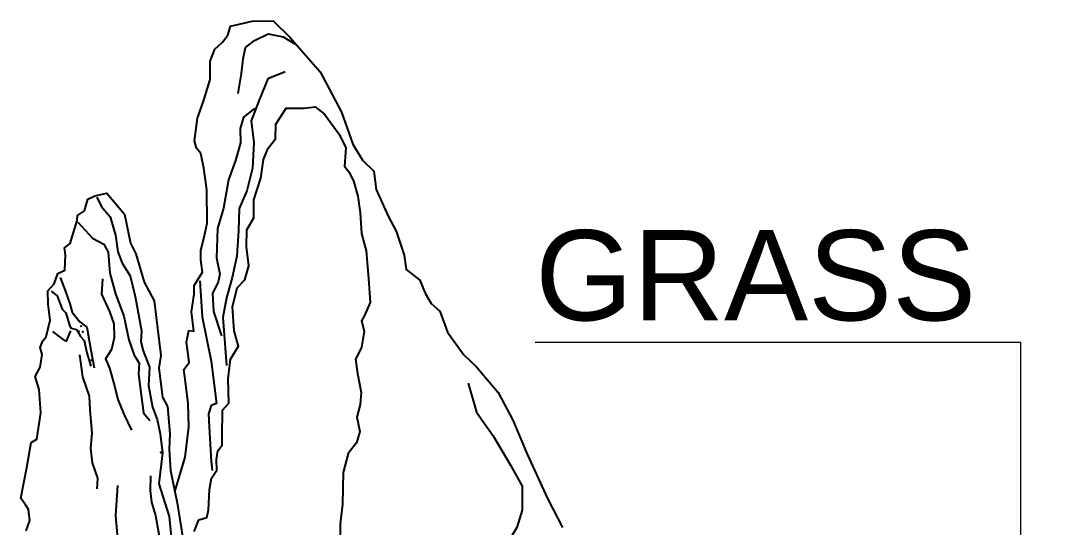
# Model space of a CAD drawing. Header units: inches. Extents: x 50027 to 54188, y -4291 to 1318.
# Drawn here: x 51512.61 to 51549.7, y 763.19 to 781.15 of the extents above; entities that cross this region are included whole.
import ezdxf

# ---------------------------------------------------------------- set-up
doc = ezdxf.new("R2010")
doc.units = ezdxf.units.IN
doc.layers.add('05--TEXT-3', color=3, linetype='Continuous', lineweight=35)
doc.layers.add('3', color=7, linetype='Continuous', true_color=0x61993b)
doc.layers.add('4', color=7, linetype='Continuous', true_color=0x637d96)
doc.layers.add('BH', color=3, linetype='Continuous')
doc.styles.add('3-16', font='arial.ttf')
doc.styles.add('TIME NEW', font='times.ttf')
doc.dimstyles.new('3-8 LEADER', dxfattribs={"dimscale": 0.4, "dimtxt": 8, "dimasz": 4, "dimexe": 6, "dimexo": 6, "dimgap": 0, "dimtad": 0, "dimdec": 0, "dimzin": 12, "dimdsep": 46, "dimlunit": 4, "dimtxsty": 'TIME NEW', "dimblk": 'DIM AERO', "dimcen": 0, "dimdle": 20, "dimclrd": 1, "dimclre": 9, "dimclrt": 2, "dimadec": 0, "dimazin": 0, "dimtfac": 1, "dimtdec": 0, "dimtofl": 0, "dimtmove": 1, "dimatfit": 3, "dimldrblk": 'DIM AERO', "dimfxl": 1, "dimtvp": 0.75, "dimtolj": 1, "dimtzin": 12, "dimlwd": 18, "dimlwe": 18, "dimarcsym": 1})

# ---------------------------------------------------------------- blocks, each defined once
blk = doc.blocks.new('A$C054A269F')
at = {"layer": '3'}
for points in [[(322.45, 441.85), (314.29, 439.68), (309.4, 430.98), (304.5, 421.74), (304.5, 411.96), (302.33, 400.54), (298.52, 390.76), (294.17, 383.15), (292.54, 373.37), (290.36, 361.95), (287.1, 352.71), (283.29, 344.01), (280.57, 335.32), (279.48, 313.58)], [(306.68, 427.17), (301.24, 423.91), (299.06, 419.02), (298.52, 412.5), (295.26, 404.89), (290.91, 396.74), (287.1, 384.24), (283.29, 375.54), (281.12, 362.49), (281.66, 354.89), (280.57, 351.62), (277.31, 346.73), (276.76, 338.58), (278.94, 327.17)], [(210.04, 362.57), (211.47, 356.37), (212.91, 350.17), (213.38, 346.36), (216.25, 341.59), (219.11, 338.73), (219.58, 328.24), (220.06, 320.13)], [(228.85, 359.59), (227.59, 352.64), (230.12, 344.42), (231.38, 338.73), (230.75, 332.41), (228.85, 327.35), (225.69, 323.56), (226.95, 319.14), (228.22, 310.92), (228.85, 304.6), (230.75, 297.65), (233.28, 290.06)], [(272.39, 353.06), (271.35, 336.86), (272.91, 316.49), (272.91, 297.16), (270.3, 296.64), (268.73, 292.98), (268.21, 287.24), (267.16, 271.57), (267.16, 267.39)], [(214.34, 326.81), (214.34, 316.8), (216.25, 307.74), (215.77, 301.54), (215.29, 291.05), (213.86, 284.38), (213.86, 277.7), (215.29, 270.55), (214.34, 265.78)], [(239.15, 268.64), (238.19, 261.97), (238.19, 256.72), (239.15, 250.53), (239.62, 241.94), (239.15, 235.75), (239.15, 229.55), (241.53, 224.3), (242.01, 215.24), (242.01, 208.09), (243.44, 200.94)]]:
    blk.add_lwpolyline(points, dxfattribs=at)
for p in [(214.83, 337.32), (215.28, 337.32), (216.64, 339.58), (217.09, 336.87), (219.36, 323.74), (245.18, 278.47)]:
    blk.add_point(p, dxfattribs=at)
at = {"layer": '4'}
for points in [[(249.1, 260.06), (255.75, 274.99), (259.07, 288.27), (260.17, 298.78), (260.17, 308.74), (260.17, 314.27), (262.94, 317.04), (262.94, 322.02), (262.94, 326.44), (264.6, 331.42), (266.82, 330.87), (266.82, 339.72), (269.03, 347.46), (269.58, 351.33), (274.01, 356.87), (274.01, 362.4), (274.57, 366.82), (276.78, 372.36), (279, 378.44), (280.66, 393.38), (280.66, 403.33), (280.1, 409.97), (278.44, 412.74), (277.89, 416.06), (280.66, 426.01), (284.53, 433.76), (288.41, 442.61), (289.51, 450.91), (292.28, 455.89), (296.16, 458.65), (298.92, 461.42), (300.58, 465.29), (310.55, 466.4), (319.96, 465.29), (326.6, 456.99), (338.23, 439.84), (345.42, 420.48), (348.75, 405.55), (352.07, 397.8), (356.5, 392.27), (356.5, 383.97), (360.37, 371.25), (363.14, 364.06), (365.35, 352.99), (365.35, 346.36), (370.89, 340.82), (372.55, 334.74), (374.76, 329.76), (378.09, 325.89), (380.3, 315.93), (386.39, 304.87), (391.37, 298.78), (399.67, 286.06), (404.66, 272.78), (409.09, 256.74), (415.73, 235.72), (420.71, 221.89)], [(300.15, 434.78), (302.87, 443.48), (304.5, 450), (306.13, 454.89), (310.49, 457.61), (317.01, 459.79), (323.54, 457.61), (328.43, 453.81)], [(255.55, 241.21), (258.27, 246.1), (262.08, 246.64), (263.16, 249.9), (264.8, 259.14), (266.43, 264.03), (269.15, 267.29), (269.69, 272.19), (270.78, 275.99), (272.95, 278.17), (273.5, 281.97), (275.13, 293.93), (278.39, 296.64), (279.48, 307.52), (281.66, 316.21), (286.01, 321.65), (284.92, 328.71), (285.46, 339.58), (288.73, 347.74), (292.54, 351), (295.25, 356.98), (295.25, 365.67), (296.34, 373.28), (300.15, 378.17), (301.24, 386.33), (305.59, 395.57), (307.76, 403.72), (310.48, 408.61), (314.29, 412.42), (315.38, 418.94), (320.82, 425.46), (328.98, 424.37), (333.87, 424.37), (337.68, 420.57), (343.12, 410.78), (345.29, 404.26), (343.66, 396.11), (345.29, 393.39), (346.93, 389.04), (348.01, 381.98), (348.01, 374.37), (347.47, 365.13), (348.56, 356.98), (348.01, 344.48), (347.47, 333.6), (344.21, 328.17), (342.57, 326), (343.12, 321.1), (340.94, 314.04), (337.68, 309.15), (337.68, 302.62), (338.22, 293.93), (337.14, 288.49), (334.96, 283.06), (335.5, 276.53), (333.33, 271.64), (328.98, 267.29), (325.71, 259.14), (323.54, 245.01), (321.36, 236.31), (320.27, 225.99)], [(180.43, 251.07), (182.64, 255.49), (182.64, 260.47), (181.53, 262.68), (179.87, 266), (184.3, 279.28), (187.62, 290.34), (190.39, 291.45), (193.71, 303.06), (194.27, 313.58), (193.16, 319.66), (195.93, 323.53), (197.59, 329.06), (197.03, 332.38), (198.69, 335.15), (200.35, 336.81), (203.12, 344), (203.12, 351.19), (203.68, 357.28), (207, 360.04), (209.21, 364.47), (212.53, 365.57), (213.64, 372.21), (213.64, 375.53), (216.41, 377.19), (220.84, 387.15), (221.39, 389.36), (224.71, 391.02), (226.93, 396), (230.25, 397.11), (235.78, 397.66), (242.43, 387.15), (243.53, 373.87), (245.19, 368.89), (247.41, 355.62), (250.73, 346.77), (250.73, 321.87), (249.07, 316.34), (249.07, 303.06), (250.73, 298.64), (250.18, 286.47), (249.07, 279.28), (248.52, 269.87), (249.62, 254.94), (250.18, 235.02)], [(231.04, 396.42), (232.47, 392.13), (235.81, 386.88), (237.24, 378.3), (237.24, 370.67), (238.67, 365.43), (241.53, 359.23), (242.49, 349.69), (243.44, 333.96), (242.49, 329.19), (242.96, 324.9), (244.87, 317.27), (243.44, 309.17), (243.92, 299.16), (245.35, 293.44), (245.83, 286.76), (245.83, 278.18), (242.5, 264.5), (245.22, 249.28), (244.67, 232.43)], [(221.12, 386.27), (226.74, 378.3), (231.51, 374.96), (232.94, 371.15), (232.47, 361.61), (233.9, 352.08), (236.28, 341.59), (237.24, 330.62), (238.67, 323.47), (240.58, 319.66), (239.62, 314.89), (239.62, 308.69), (239.62, 297.25), (242.01, 293.44)], [(205.27, 356.85), (207.66, 354.46), (209.09, 348.26), (210.52, 346.36), (211.47, 340.64), (211.95, 339.21), (214.34, 338.25), (215.77, 334.91), (217.2, 333.01), (217.68, 327.29), (218.63, 321.09)], [(203.55, 338.73), (207.35, 334.94), (209.25, 333.68), (211.78, 338.1)], [(386.78, 291.95), (388.8, 278.47), (394.87, 267.01), (400.95, 252.85), (404.99, 242.74), (403.64, 231.96), (400.27, 224.54), (397.57, 221.17), (397.57, 215.78), (394.2, 199.6), (392.18, 184.1), (387.46, 176.01), (378.01, 167.93), (369.24, 167.93), (362.5, 162.53), (351.71, 160.51), (342.26, 161.86), (333.5, 153.77), (331.47, 138.94), (333.5, 128.83), (335.52, 120.74), (326.08, 111.31)], [(223.79, 266.05), (221.26, 252.77), (220.63, 238.87), (217.47, 238.87), (215.57, 240.77), (213.04, 236.34), (211.78, 228.13), (211.14, 221.17)]]:
    blk.add_lwpolyline(points, dxfattribs=at)
blk = doc.blocks.new('DIM AERO')
at = {"color": 2}
blk.add_line((0, 0), (-1.414, 0), dxfattribs=at)
at = {"color": 2, "const_width": 0.01}
blk.add_lwpolyline([(-1, -1), (0, 0), (-1, 1)], dxfattribs=at)

msp = doc.modelspace()

# ---------------------------------------------------------------- block references
at = {"layer": 'BH', "xscale": 0.07859999999999999, "yscale": 0.07859999999999999, "zscale": 0.07859999999999999, "rotation": 7.249516052637468}
msp.add_blockref('A$C054A269F', (51501.22318, 741.69647), dxfattribs=at)

# ---------------------------------------------------------------- texts
at = {"layer": '05--TEXT-3', "insert": (51530.8581, 772.10265), "char_height": 3.2, "width": 14.3102687, "attachment_point": 4, "style": '3-16'}
msp.add_mtext('\\A1;GRASS', dxfattribs=at)

# ---------------------------------------------------------------- leaders
at = {"layer": '05--TEXT-3'}
msp.add_leader([(51548.09209, 750.46312), (51548.09209, 769.73481), (51530.8581, 769.73481)], dimstyle='3-8 LEADER', override={"dimgap": 0, "dimtad": 0}, dxfattribs=at)

doc.saveas('drawing.dxf')
